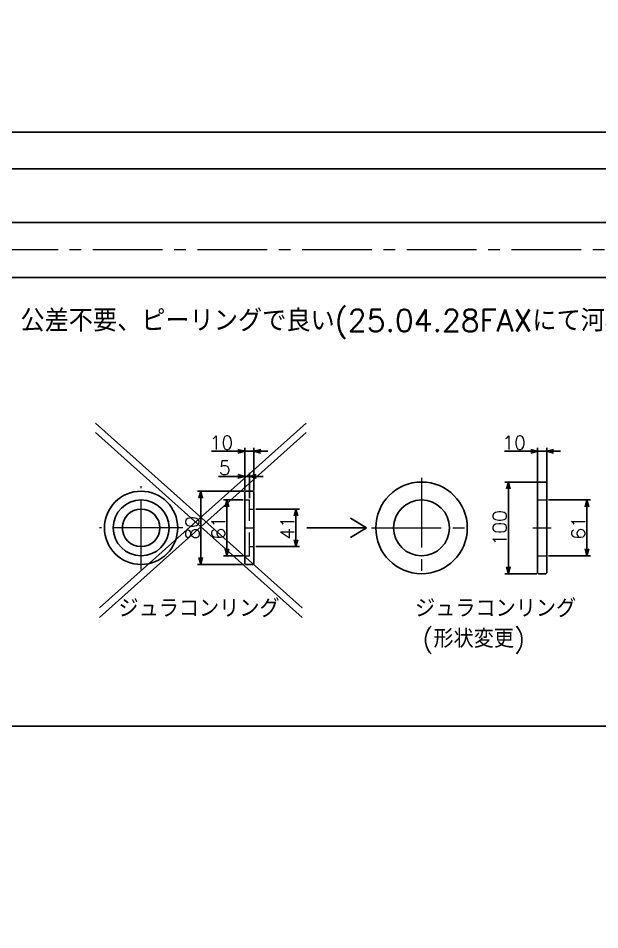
# Model space of a CAD drawing. Header units: millimetres. Extents: x -8731 to 85711, y -14522 to 31379.
# Drawn here: x 34440 to 35076, y 3893 to 4888 of the extents above; entities that cross this region are included whole.
import ezdxf
from ezdxf import colors
from ezdxf.entities.mleader import LeaderData, LeaderLine
from ezdxf.enums import TextEntityAlignment as Align
from ezdxf.math import Vec2, Vec3

# ---------------------------------------------------------------- set-up
doc = ezdxf.new("R2010")
doc.units = ezdxf.units.MM
doc.header["$LTSCALE"] = 4
doc.header["$PDMODE"] = 99
doc.header["$PDSIZE"] = 1
doc.linetypes.add('CENTER2', pattern=[28.575, 19.05, -3.175, 3.175, -3.175])
doc.linetypes.add('HIDDEN', pattern=[9.525, 6.35, -3.175])
for name, color, linetype, lineweight in [('01_NORMAL', 7, 'Continuous', 25), ('04_HIDDEN', 2, 'HIDDEN', 13), ('05_CENTER', 4, 'CENTER2', 13), ('07_TEXT', 3, 'Continuous', 13), ('08_DIM', 3, 'Continuous', 13)]:
    doc.layers.add(name, color=color, linetype=linetype, lineweight=lineweight)
doc.layers.add('10_DRAFT', color=8, linetype='Continuous', lineweight=0, plot=False)
doc.styles.add('KSS_TXT', font='txt.shx', dxfattribs={"bigfont": 'extfont2.shx'})
doc.styles.get("Standard").update_dxf_attribs({"font": 'txt.shx', "bigfont": 'extfont2.shx'})
doc.dimstyles.new('KSS_DIM', dxfattribs={"dimscale": 3, "dimtxt": 3, "dimasz": 2.5, "dimexe": 1.25, "dimexo": 0.625, "dimtad": 1, "dimdsep": 46, "dimtxsty": 'KSS_TXT', "dimblk": 'OPEN30', "dimcen": 0, "dimazin": 2, "dimtfac": 0.75, "dimtmove": 0, "dimatfit": 3, "dimldrblk": 'OPEN30', "dimfxl": 1, "dimtolj": 1, "dimarcsym": 0})

# ---------------------------------------------------------------- blocks, each defined once
blk = doc.blocks.new('AM_BALLOON1')
at = {"transparency": 16777216}
blk.add_circle((0, 0), 5, dxfattribs=at)
blk.add_attdef('B_NUMBER', text='', height=3, dxfattribs=at).set_placement((0, 0), align=Align.MIDDLE_CENTER)
blk = doc.blocks.new('_OPEN')
at = {"color": 0, "linetype": 'ByBlock'}
for p, q in [((-1, 0.167), (0, 0)), ((0, 0), (-1, -0.167)), ((0, 0), (-1, 0))]:
    blk.add_line(p, q, dxfattribs=at)
blk = doc.blocks.new('_Open30')
at = {"color": 0, "linetype": 'ByBlock', "lineweight": -2}
for p, q in [((-1, 0.268), (0, 0)), ((0, 0), (-1, -0.268)), ((0, 0), (-1, 0))]:
    blk.add_line(p, q, dxfattribs=at)
blk = doc.blocks.new('*D4441')
at = {"layer": '08_DIM', "color": 0, "lineweight": -2, "transparency": 16777216}
for p, q in [((34109.02, 4651.87), (34109.02, 4768.68)), ((36307.02, 4651.87), (36307.02, 4768.68)), ((34119.02, 4763.68), (36297.02, 4763.68))]:
    blk.add_line(p, q, dxfattribs=at)
at = {"layer": 'Defpoints', "color": 0, "transparency": 16777216}
for p in [(36307.02, 4763.68), (34109.02, 4649.37), (36307.02, 4649.37)]:
    blk.add_point(p, dxfattribs=at)
at = {"layer": '08_DIM', "color": 0, "lineweight": -2, "transparency": 16777216, "xscale": 10, "yscale": 10, "zscale": 10, "rotation": 180}
blk.add_blockref('_Open30', (34109.02, 4763.68), dxfattribs=at)
at = {"layer": '08_DIM', "color": 0, "lineweight": -2, "transparency": 16777216, "xscale": 10, "yscale": 10, "zscale": 10}
blk.add_blockref('_Open30', (36307.02, 4763.68), dxfattribs=at)
at = {"layer": '08_DIM', "color": 0, "transparency": 16777216, "insert": (35208.02, 4772.18), "char_height": 12, "attachment_point": 5, "style": 'KSS_TXT'}
blk.add_mtext('\\A1;2198', dxfattribs=at)
blk = doc.blocks.new('*D4451')
at = {"layer": '08_DIM', "color": 0, "lineweight": -2, "transparency": 16777216}
for p, q in [((34169.02, 4667.24), (34169.02, 4727.7)), ((36247.02, 4667.24), (36247.02, 4727.7)), ((34176.52, 4723.95), (36239.52, 4723.95))]:
    blk.add_line(p, q, dxfattribs=at)
at = {"layer": 'Defpoints', "color": 0, "transparency": 16777216}
for p in [(36247.02, 4723.95), (34169.02, 4665.37), (36247.02, 4665.37)]:
    blk.add_point(p, dxfattribs=at)
at = {"layer": '08_DIM', "color": 0, "lineweight": -2, "transparency": 16777216, "xscale": 7.5, "yscale": 7.5, "zscale": 7.5, "rotation": 180}
blk.add_blockref('_Open30', (34169.02, 4723.95), dxfattribs=at)
at = {"layer": '08_DIM', "color": 0, "lineweight": -2, "transparency": 16777216, "xscale": 7.5, "yscale": 7.5, "zscale": 7.5}
blk.add_blockref('_Open30', (36247.02, 4723.95), dxfattribs=at)
at = {"layer": '08_DIM', "color": 0, "transparency": 16777216, "insert": (35208.02, 4730.33), "char_height": 9, "attachment_point": 5, "style": 'KSS_TXT'}
blk.add_mtext('\\A1;2078', dxfattribs=at)
blk = doc.blocks.new('*D4489')
at = {"layer": '08_DIM', "color": 0, "lineweight": -2, "transparency": 16777216}
for p, q in [((35019.44, 4362.5), (35065.23, 4362.5)), ((35061.48, 4355), (35061.48, 4309)), ((35019.44, 4301.5), (35065.23, 4301.5))]:
    blk.add_line(p, q, dxfattribs=at)
at = {"layer": 'Defpoints', "color": 0, "transparency": 16777216}
for p in [(35017.57, 4362.5), (35017.57, 4301.5), (35061.48, 4301.5)]:
    blk.add_point(p, dxfattribs=at)
at = {"layer": '08_DIM', "color": 0, "lineweight": -2, "transparency": 16777216, "xscale": 7.5, "yscale": 7.5, "zscale": 7.5}
for p, rotation in [((35061.48, 4362.5), 90), ((35061.48, 4301.5), 270)]:
    blk.add_blockref('_Open30', p, dxfattribs=dict(at, rotation=rotation))
at = {"layer": '08_DIM', "color": 0, "transparency": 16777216, "insert": (35052.1, 4332), "char_height": 15, "attachment_point": 5, "rotation": 90, "style": 'KSS_TXT'}
blk.add_mtext('\\A1;61', dxfattribs=at)
blk = doc.blocks.new('*D4429')
at = {"layer": '08_DIM', "color": 0, "lineweight": -2, "transparency": 16777216}
for p, q in [((35006.69, 4382), (34971.96, 4382)), ((34975.71, 4374.5), (34975.71, 4289.5)), ((35006.69, 4282), (34971.96, 4282))]:
    blk.add_line(p, q, dxfattribs=at)
at = {"layer": 'Defpoints', "color": 0, "transparency": 16777216}
for p in [(35008.57, 4382), (34975.71, 4282), (35008.57, 4282)]:
    blk.add_point(p, dxfattribs=at)
at = {"layer": '08_DIM', "color": 0, "lineweight": -2, "transparency": 16777216, "xscale": 7.5, "yscale": 7.5, "zscale": 7.5}
for p, rotation in [((34975.71, 4382), 90), ((34975.71, 4282), 270)]:
    blk.add_blockref('_Open30', p, dxfattribs=dict(at, rotation=rotation))
at = {"layer": '08_DIM', "color": 0, "transparency": 16777216, "insert": (34966.33, 4332), "char_height": 15, "attachment_point": 5, "rotation": 90, "style": 'KSS_TXT'}
blk.add_mtext('\\A1;100', dxfattribs=at)
blk = doc.blocks.new('*D4430')
at = {"layer": '08_DIM', "color": 0, "lineweight": -2, "transparency": 16777216}
for p, q in [((35007.57, 4372.87), (35007.57, 4419.3)), ((35017.57, 4372.87), (35017.57, 4419.3)), ((35000.07, 4415.55), (34971.32, 4415.55)), ((35017.57, 4415.55), (35007.57, 4415.55)), ((35025.07, 4415.55), (35032.57, 4415.55))]:
    blk.add_line(p, q, dxfattribs=at)
at = {"layer": 'Defpoints', "color": 0, "transparency": 16777216}
for p in [(35007.57, 4415.55), (35007.57, 4371), (35017.57, 4371)]:
    blk.add_point(p, dxfattribs=at)
at = {"layer": '08_DIM', "color": 0, "lineweight": -2, "transparency": 16777216, "xscale": 7.5, "yscale": 7.5, "zscale": 7.5}
blk.add_blockref('_Open30', (35007.57, 4415.55), dxfattribs=at)
at = {"layer": '08_DIM', "color": 0, "lineweight": -2, "transparency": 16777216, "xscale": 7.5, "yscale": 7.5, "zscale": 7.5, "rotation": 180}
blk.add_blockref('_Open30', (35017.57, 4415.55), dxfattribs=at)
at = {"layer": '08_DIM', "color": 0, "transparency": 16777216, "insert": (34981.94, 4424.92), "char_height": 15, "attachment_point": 5, "style": 'KSS_TXT'}
blk.add_mtext('\\A1;10', dxfattribs=at)
blk = doc.blocks.new('A$C6FDC4AF3_1_1_1')
at = {"color": 0}
for radius in [40, 30.5, 20.5]:
    blk.add_circle((0, 0), radius, dxfattribs=at)
at = {"layer": '05_CENTER'}
for p, q in [((0, -45.6), (0, 45.6)), ((45.6, 0), (-45.6, 0))]:
    blk.add_line(p, q, dxfattribs=at)
blk = doc.blocks.new('*D4431')
at = {"layer": '08_DIM', "color": 0, "lineweight": -2, "transparency": 16777216}
for p, q in [((34680.32, 4388.17), (34659.07, 4388.17)), ((34687.82, 4372.87), (34687.82, 4391.92)), ((34692.82, 4388.17), (34687.82, 4388.17)), ((34692.82, 4364.37), (34692.82, 4391.92)), ((34700.32, 4388.17), (34707.82, 4388.17))]:
    blk.add_line(p, q, dxfattribs=at)
at = {"layer": 'Defpoints', "color": 0, "transparency": 16777216}
for p in [(34687.82, 4388.17), (34687.82, 4371), (34692.82, 4362.5)]:
    blk.add_point(p, dxfattribs=at)
at = {"layer": '08_DIM', "color": 0, "lineweight": -2, "transparency": 16777216, "xscale": 7.5, "yscale": 7.5, "zscale": 7.5}
blk.add_blockref('_Open30', (34687.82, 4388.17), dxfattribs=at)
at = {"layer": '08_DIM', "color": 0, "lineweight": -2, "transparency": 16777216, "xscale": 7.5, "yscale": 7.5, "zscale": 7.5, "rotation": 180}
blk.add_blockref('_Open30', (34692.82, 4388.17), dxfattribs=at)
at = {"layer": '08_DIM', "color": 0, "transparency": 16777216, "insert": (34665.94, 4397.55), "char_height": 15, "attachment_point": 5, "style": 'KSS_TXT'}
blk.add_mtext('\\A1;5', dxfattribs=at)
blk = doc.blocks.new('*D4432')
at = {"layer": '08_DIM', "color": 0, "lineweight": -2, "transparency": 16777216}
for p, q in [((34686.94, 4372), (34636, 4372)), ((34639.75, 4364.5), (34639.75, 4299.5)), ((34686.94, 4292), (34636, 4292))]:
    blk.add_line(p, q, dxfattribs=at)
at = {"layer": 'Defpoints', "color": 0, "transparency": 16777216}
for p in [(34688.82, 4372), (34639.75, 4292), (34688.82, 4292)]:
    blk.add_point(p, dxfattribs=at)
at = {"layer": '08_DIM', "color": 0, "lineweight": -2, "transparency": 16777216, "xscale": 7.5, "yscale": 7.5, "zscale": 7.5}
for p, rotation in [((34639.75, 4372), 90), ((34639.75, 4292), 270)]:
    blk.add_blockref('_Open30', p, dxfattribs=dict(at, rotation=rotation))
at = {"layer": '08_DIM', "color": 0, "transparency": 16777216, "insert": (34630.37, 4332), "char_height": 15, "attachment_point": 5, "rotation": 90, "style": 'KSS_TXT'}
blk.add_mtext('\\A1;80', dxfattribs=at)
blk = doc.blocks.new('*D4433')
at = {"layer": '08_DIM', "color": 0, "lineweight": -2, "transparency": 16777216}
for p, q in [((34685.94, 4362.5), (34664.55, 4362.5)), ((34668.3, 4355), (34668.3, 4309)), ((34685.94, 4301.5), (34664.55, 4301.5))]:
    blk.add_line(p, q, dxfattribs=at)
at = {"layer": 'Defpoints', "color": 0, "transparency": 16777216}
for p in [(34687.82, 4362.5), (34668.3, 4301.5), (34687.82, 4301.5)]:
    blk.add_point(p, dxfattribs=at)
at = {"layer": '08_DIM', "color": 0, "lineweight": -2, "transparency": 16777216, "xscale": 7.5, "yscale": 7.5, "zscale": 7.5}
for p, rotation in [((34668.3, 4362.5), 90), ((34668.3, 4301.5), 270)]:
    blk.add_blockref('_Open30', p, dxfattribs=dict(at, rotation=rotation))
at = {"layer": '08_DIM', "color": 0, "transparency": 16777216, "insert": (34658.93, 4332), "char_height": 15, "attachment_point": 5, "rotation": 90, "style": 'KSS_TXT'}
blk.add_mtext('\\A1;61', dxfattribs=at)
blk = doc.blocks.new('A$C62180693_1_1_1')
at = {"color": 0}
blk.add_lwpolyline([(10, 39), (10, -39), (9, -40), (1, -40), (0, -39), (0, 39), (1, 40), (9, 40)], close=True, dxfattribs=at)
at = {"layer": '04_HIDDEN'}
for p, q in [((0, 30.5), (5, 30.5)), ((5, -30.5), (5, 30.5)), ((5, 20.5), (10, 20.5)), ((5, -20.5), (10, -20.5)), ((0, -30.5), (5, -30.5))]:
    blk.add_line(p, q, dxfattribs=at)
at = {"layer": '10_DRAFT'}
blk.add_line((0, 0), (10, 0), dxfattribs=at)
blk = doc.blocks.new('*D4434')
at = {"layer": '08_DIM', "color": 0, "lineweight": -2, "transparency": 16777216}
for p, q in [((34687.82, 4372.87), (34687.82, 4419.3)), ((34697.82, 4372.87), (34697.82, 4419.3)), ((34680.32, 4415.55), (34651.57, 4415.55)), ((34697.82, 4415.55), (34687.82, 4415.55)), ((34705.32, 4415.55), (34712.82, 4415.55))]:
    blk.add_line(p, q, dxfattribs=at)
at = {"layer": 'Defpoints', "color": 0, "transparency": 16777216}
for p in [(34687.82, 4415.55), (34687.82, 4371), (34697.82, 4371)]:
    blk.add_point(p, dxfattribs=at)
at = {"layer": '08_DIM', "color": 0, "lineweight": -2, "transparency": 16777216, "xscale": 7.5, "yscale": 7.5, "zscale": 7.5}
blk.add_blockref('_Open30', (34687.82, 4415.55), dxfattribs=at)
at = {"layer": '08_DIM', "color": 0, "lineweight": -2, "transparency": 16777216, "xscale": 7.5, "yscale": 7.5, "zscale": 7.5, "rotation": 180}
blk.add_blockref('_Open30', (34697.82, 4415.55), dxfattribs=at)
at = {"layer": '08_DIM', "color": 0, "transparency": 16777216, "insert": (34662.19, 4424.92), "char_height": 15, "attachment_point": 5, "style": 'KSS_TXT'}
blk.add_mtext('\\A1;10', dxfattribs=at)
blk = doc.blocks.new('*D4435')
at = {"layer": '08_DIM', "color": 0, "lineweight": -2, "transparency": 16777216}
for p, q in [((34699.69, 4352.5), (34747.4, 4352.5)), ((34743.65, 4345), (34743.65, 4319)), ((34699.69, 4311.5), (34747.4, 4311.5))]:
    blk.add_line(p, q, dxfattribs=at)
at = {"layer": 'Defpoints', "color": 0, "transparency": 16777216}
for p in [(34697.82, 4352.5), (34697.82, 4311.5), (34743.65, 4311.5)]:
    blk.add_point(p, dxfattribs=at)
at = {"layer": '08_DIM', "color": 0, "lineweight": -2, "transparency": 16777216, "xscale": 7.5, "yscale": 7.5, "zscale": 7.5}
for p, rotation in [((34743.65, 4352.5), 90), ((34743.65, 4311.5), 270)]:
    blk.add_blockref('_Open30', p, dxfattribs=dict(at, rotation=rotation))
at = {"layer": '08_DIM', "color": 0, "transparency": 16777216, "insert": (34734.28, 4332), "char_height": 15, "attachment_point": 5, "rotation": 90, "style": 'KSS_TXT'}
blk.add_mtext('\\A1;41', dxfattribs=at)

msp = doc.modelspace()

# ---------------------------------------------------------------- linework, layer by layer
at = {"color": 0}
for points in [[(34169.01726, 4665.36555), (36247.01726, 4665.36555)], [(36247.01726, 4605.36555), (34169.01726, 4605.36555)]]:
    msp.add_lwpolyline(points, dxfattribs=at)
msp.add_circle((34880.87002, 4331.99762), 50)
at = {"layer": '01_NORMAL', "color": 1}
for p, q in [((34524.55861, 4446.34449), (34750.30622, 4244.58489)), ((34754.94021, 4446.34449), (34529.19261, 4244.58489)), ((34524.55861, 4435.99235), (34750.30622, 4234.23275)), ((34754.94021, 4435.99235), (34529.19261, 4234.23275)), ((34820.78635, 4331.99762), (34803.07569, 4342.58062)), ((34820.78635, 4331.99762), (34755.69487, 4331.99762)), ((34820.78635, 4331.99762), (34803.07569, 4321.41461))]:
    msp.add_line(p, q, dxfattribs=at)
at = {"layer": '01_NORMAL'}
for p, q in [((35007.56796, 4380.99762), (35008.56796, 4381.99762)), ((35007.56796, 4282.99762), (35007.56796, 4380.99762)), ((35008.56796, 4381.99762), (35016.56796, 4381.99762)), ((35016.56796, 4381.99762), (35017.56796, 4380.99762)), ((35017.56796, 4380.99762), (35017.56796, 4282.99762)), ((35008.56796, 4281.99762), (35007.56796, 4282.99762)), ((35016.56796, 4281.99762), (35008.56796, 4281.99762)), ((35017.56796, 4282.99762), (35016.56796, 4281.99762))]:
    msp.add_line(p, q, dxfattribs=at)
msp.add_circle((34880.87002, 4331.99762), 30.5, dxfattribs=at)
at = {"layer": '04_HIDDEN'}
for p, q in [((35007.56796, 4362.49762), (35017.56796, 4362.49762)), ((35007.56796, 4301.49762), (35017.56796, 4301.49762))]:
    msp.add_line(p, q, dxfattribs=at)
at = {"layer": '05_CENTER'}
for p, q in [((36312.55599, 4635.36555), (34103.47852, 4635.36555)), ((34880.87002, 4386.71599), (34880.87002, 4277.27924)), ((34826.15165, 4331.99762), (34935.58839, 4331.99762)), ((35002.56796, 4331.99762), (35022.56796, 4331.99762))]:
    msp.add_line(p, q, dxfattribs=at)
at = {"layer": 'Defpoints'}
msp.add_lwpolyline([(33672.53496, 4115.50865), (36641.12093, 4115.50865), (36641.12093, 5864.38367), (33672.53496, 5864.38367)], close=True, dxfattribs=at)

# ---------------------------------------------------------------- block references
for name, p in [('A$C6FDC4AF3_1_1_1', (34574.50228, 4331.99762)), ('A$C62180693_1_1_1', (34687.81805, 4331.99762))]:
    msp.add_blockref(name, p)

# ---------------------------------------------------------------- texts
at = {"layer": '07_TEXT', "ltscale": 2, "insert": (34442.74753, 4570.23278), "char_height": 24, "attachment_point": 1}
msp.add_mtext_dynamic_manual_height_columns('公差不要、ピーリングで良い(25.04.28FAXにて河相様とやり取り)', width=1136.6701414, gutter_width=15, heights=[131.64364], dxfattribs=at)
at = {"layer": '08_DIM', "style": 'KSS_TXT'}
for s, p in [('ジュラコンリング', (34549.81469, 4234.23275)), ('ジュラコンリング', (34873.76425, 4234.23275)), ('(形状変更)', (34881.83544, 4201.06301))]:
    msp.add_text(s, height=20, dxfattribs=at).set_placement(p)

# ---------------------------------------------------------------- dimensions: what is measured, and where the dimension line sits
at = {"layer": '08_DIM'}
for base, p1, p2, override, picture, middle in [((36307.01726, 4763.68376), (34109.01726, 4649.36555), (36307.01726, 4649.36555), {"dimscale": 4, "dimarcsym": 1}, '*D4441', (35208.01726, 4772.18376)), ((36247.01726, 4723.9543), (34169.01726, 4665.36555), (36247.01726, 4665.36555), {"dimarcsym": 1}, '*D4451', (35208.01726, 4730.3293)), ((34687.81805, 4415.54796), (34697.81805, 4370.99762), (34687.81805, 4370.99762), {"dimtxt": 5}, '*D4434', (34662.19305, 4424.92296)), ((35007.56796, 4415.54796), (35017.56796, 4370.99762), (35007.56796, 4370.99762), {"dimtxt": 5}, '*D4430', (34981.94296, 4424.92296)), ((34687.81805, 4388.17394), (34692.81805, 4362.49762), (34687.81805, 4370.99762), {"dimscale": 3, "dimtxt": 5}, '*D4431', (34665.94305, 4397.54894))]:
    dim = msp.add_linear_dim(base=base, p1=p1, p2=p2, dimstyle='KSS_DIM', override=override, dxfattribs=at)
    dim.commit()
    dim.dimension.update_dxf_attribs({"geometry": picture, "text_midpoint": middle})
for base, p1, p2, override, picture, middle in [((34975.70937, 4281.99762), (35008.56796, 4381.99762), (35008.56796, 4281.99762), {"dimtxt": 5}, '*D4429', (34966.33437, 4331.99762)), ((34639.74941, 4291.99762), (34688.81805, 4371.99762), (34688.81805, 4291.99762), {"dimtxt": 5}, '*D4432', (34630.37441, 4331.99762)), ((34668.30091, 4301.49762), (34687.81805, 4362.49762), (34687.81805, 4301.49762), {"dimscale": 3, "dimtxt": 5}, '*D4433', (34658.92591, 4331.99762)), ((35061.4794, 4301.49762), (35017.56796, 4362.49762), (35017.56796, 4301.49762), {"dimtxt": 5}, '*D4489', (35052.1044, 4331.99762)), ((34743.65125, 4311.49762), (34697.81805, 4352.49762), (34697.81805, 4311.49762), {"dimtxt": 5}, '*D4435', (34734.27625, 4331.99762))]:
    dim = msp.add_linear_dim(base=base, p1=p1, p2=p2, angle=90, dimstyle='KSS_DIM', override=override, dxfattribs=at)
    dim.commit()
    dim.dimension.update_dxf_attribs({"geometry": picture, "text_midpoint": middle})

# ---------------------------------------------------------------- leaders
ml = msp.add_multileader_block('Standard', dxfattribs=at)
ml.set_content('AM_BALLOON1', color=256, scale=15)
ml.set_attribute('B_NUMBER', 'D', width=0)
ml.set_leader_properties(color=256, linetype='ByLayer', lineweight=-1)
ml.set_arrow_properties(name='OPEN')
ml.build(insert=Vec2(0, 0))
ml.multileader.update_dxf_attribs({"leader_type": 0, "has_dogleg": 0, "text_right_attachment_type": 6, "dogleg_length": 0, "arrow_head_size": 30, "scale": 15, "block_connection_type": 1})
ctx = ml.context
ctx.base_point, ctx.scale, ctx.char_height, ctx.arrow_head_size, ctx.landing_gap_size, ctx.plane_origin = Vec3(71378.15101, 6803.23474), 15, 60, 30, 30, Vec3(71378.15101, 6803.23474)
ctx.right_attachment, ctx.attachment_type = 6, 1
notes = []
notes.append((ctx, [(0, (0, 0, 0), (0, 0), (1, 0), 1, [])]))
ctx.block.insert = Vec3(71378.15101, 6803.23474)
ml = msp.add_multileader_block('Standard', dxfattribs=at)
ml.set_content('AM_BALLOON1', color=256, scale=8)
ml.set_attribute('B_NUMBER', 'BB', width=0)
ml.set_leader_properties(color=256, linetype='ByLayer', lineweight=-1)
ml.set_arrow_properties(name='OPEN')
ml.build(insert=Vec2(0, 0))
ml.multileader.update_dxf_attribs({"leader_type": 0, "has_dogleg": 0, "text_right_attachment_type": 6, "dogleg_length": 0, "arrow_head_size": 16, "scale": 8, "block_connection_type": 1})
ctx = ml.context
ctx.base_point, ctx.scale, ctx.char_height, ctx.arrow_head_size, ctx.landing_gap_size, ctx.plane_origin = Vec3(46325.59114, 4592.67863), 8, 32, 16, 16, Vec3(46325.59114, 4592.67863)
ctx.right_attachment, ctx.attachment_type = 6, 1
notes.append((ctx, [(0, (0, 0, 0), (0, 0), (1, 0), 1, [])]))
ctx.block.insert = Vec3(46325.59114, 4592.67863)
ml = msp.add_multileader_block('Standard', dxfattribs=at)
ml.set_content('AM_BALLOON1', color=256, scale=8)
ml.set_attribute('B_NUMBER', 'BH', width=0)
ml.set_leader_properties(color=256, linetype='ByLayer', lineweight=-1)
ml.set_arrow_properties(name='OPEN')
ml.build(insert=Vec2(0, 0))
ml.multileader.update_dxf_attribs({"leader_type": 0, "has_dogleg": 0, "text_right_attachment_type": 6, "dogleg_length": 0, "arrow_head_size": 16, "scale": 8, "block_connection_type": 1})
ctx = ml.context
ctx.base_point, ctx.scale, ctx.char_height, ctx.arrow_head_size, ctx.landing_gap_size, ctx.plane_origin = Vec3(46894.55259, 4592.54024), 8, 32, 16, 16, Vec3(46894.55259, 4592.54024)
ctx.right_attachment, ctx.attachment_type = 6, 1
notes.append((ctx, [(0, (0, 0, 0), (0, 0), (1, 0), 1, [])]))
ctx.block.insert = Vec3(46894.55259, 4592.54024)
ml = msp.add_multileader_block('Standard', dxfattribs=at)
ml.set_content('AM_BALLOON1', color=256, scale=8)
ml.set_attribute('B_NUMBER', 'BC', width=0)
ml.set_leader_properties(color=256, linetype='ByLayer', lineweight=-1)
ml.set_arrow_properties(name='OPEN')
ml.build(insert=Vec2(0, 0))
ml.multileader.update_dxf_attribs({"leader_type": 0, "has_dogleg": 0, "text_right_attachment_type": 6, "dogleg_length": 0, "arrow_head_size": 16, "scale": 8, "block_connection_type": 1})
ctx = ml.context
ctx.base_point, ctx.scale, ctx.char_height, ctx.arrow_head_size, ctx.landing_gap_size, ctx.plane_origin = Vec3(49608.5399, 4409.8042), 8, 32, 16, 16, Vec3(49608.5399, 4409.8042)
ctx.right_attachment, ctx.attachment_type = 6, 1
notes.append((ctx, [(0, (0, 0, 0), (0, 0), (1, 0), 1, [])]))
ctx.block.insert = Vec3(49608.5399, 4409.8042)
ml = msp.add_multileader_block('Standard', dxfattribs=at)
ml.set_content('AM_BALLOON1', color=256, scale=8)
ml.set_attribute('B_NUMBER', 'AS', width=0)
ml.set_leader_properties(color=256, linetype='ByLayer', lineweight=-1)
ml.set_arrow_properties(name='OPEN')
ml.build(insert=Vec2(0, 0))
ml.multileader.update_dxf_attribs({"leader_type": 0, "has_dogleg": 0, "text_right_attachment_type": 6, "dogleg_length": 0, "arrow_head_size": 16, "scale": 8, "block_connection_type": 1})
ctx = ml.context
ctx.base_point, ctx.scale, ctx.char_height, ctx.arrow_head_size, ctx.landing_gap_size, ctx.plane_origin = Vec3(49369.09934, 4301.67194), 8, 32, 16, 16, Vec3(49369.09934, 4301.67194)
ctx.right_attachment, ctx.attachment_type = 6, 1
notes.append((ctx, [(0, (0, 0, 0), (0, 0), (1, 0), 1, [])]))
ctx.block.insert = Vec3(49369.09934, 4301.67194)
ml = msp.add_multileader_block('Standard', dxfattribs=at)
ml.set_content('AM_BALLOON1', color=256, scale=8)
ml.set_attribute('B_NUMBER', 'BG', width=0)
ml.set_leader_properties(color=256, linetype='ByLayer', lineweight=-1)
ml.set_arrow_properties(name='OPEN')
ml.build(insert=Vec2(0, 0))
ml.multileader.update_dxf_attribs({"leader_type": 0, "has_dogleg": 0, "text_right_attachment_type": 6, "dogleg_length": 0, "arrow_head_size": 16, "scale": 8, "block_connection_type": 1})
ctx = ml.context
ctx.base_point, ctx.scale, ctx.char_height, ctx.arrow_head_size, ctx.landing_gap_size, ctx.plane_origin = Vec3(46157.19284, 4293.82122), 8, 32, 16, 16, Vec3(46157.19284, 4293.82122)
ctx.right_attachment, ctx.attachment_type = 6, 1
notes.append((ctx, [(0, (0, 0, 0), (0, 0), (1, 0), 1, [])]))
ctx.block.insert = Vec3(46157.19284, 4293.82122)
ml = msp.add_multileader_block('Standard', dxfattribs=at)
ml.set_content('AM_BALLOON1', color=256, scale=8)
ml.set_attribute('B_NUMBER', 'BE', width=0)
ml.set_leader_properties(color=256, linetype='ByLayer', lineweight=-1)
ml.set_arrow_properties(name='OPEN')
ml.build(insert=Vec2(0, 0))
ml.multileader.update_dxf_attribs({"leader_type": 0, "has_dogleg": 0, "text_right_attachment_type": 6, "dogleg_length": 0, "arrow_head_size": 16, "scale": 8, "block_connection_type": 1})
ctx = ml.context
ctx.base_point, ctx.scale, ctx.char_height, ctx.arrow_head_size, ctx.landing_gap_size, ctx.plane_origin = Vec3(49372.90878, 4160.77942), 8, 32, 16, 16, Vec3(49372.90878, 4160.77942)
ctx.right_attachment, ctx.attachment_type = 6, 1
notes.append((ctx, [(0, (0, 0, 0), (0, 0), (1, 0), 1, [])]))
ctx.block.insert = Vec3(49372.90878, 4160.77942)
for ctx, leaders in notes:
    for number, flags, end, landing, length, lines in leaders:
        leader = LeaderData()
        leader.index, (leader.has_last_leader_line, leader.has_dogleg_vector, leader.attachment_direction) = number, flags
        leader.last_leader_point, leader.dogleg_vector, leader.dogleg_length = Vec3(end), Vec3(landing), length
        for number, points, colour, breaks in lines:
            line = LeaderLine()
            line.index, line.vertices, line.color, line.breaks = number, Vec3.list(points), colors.encode_raw_color(colour), breaks
            leader.lines.append(line)
        ctx.leaders.append(leader)

doc.saveas('drawing.dxf')
